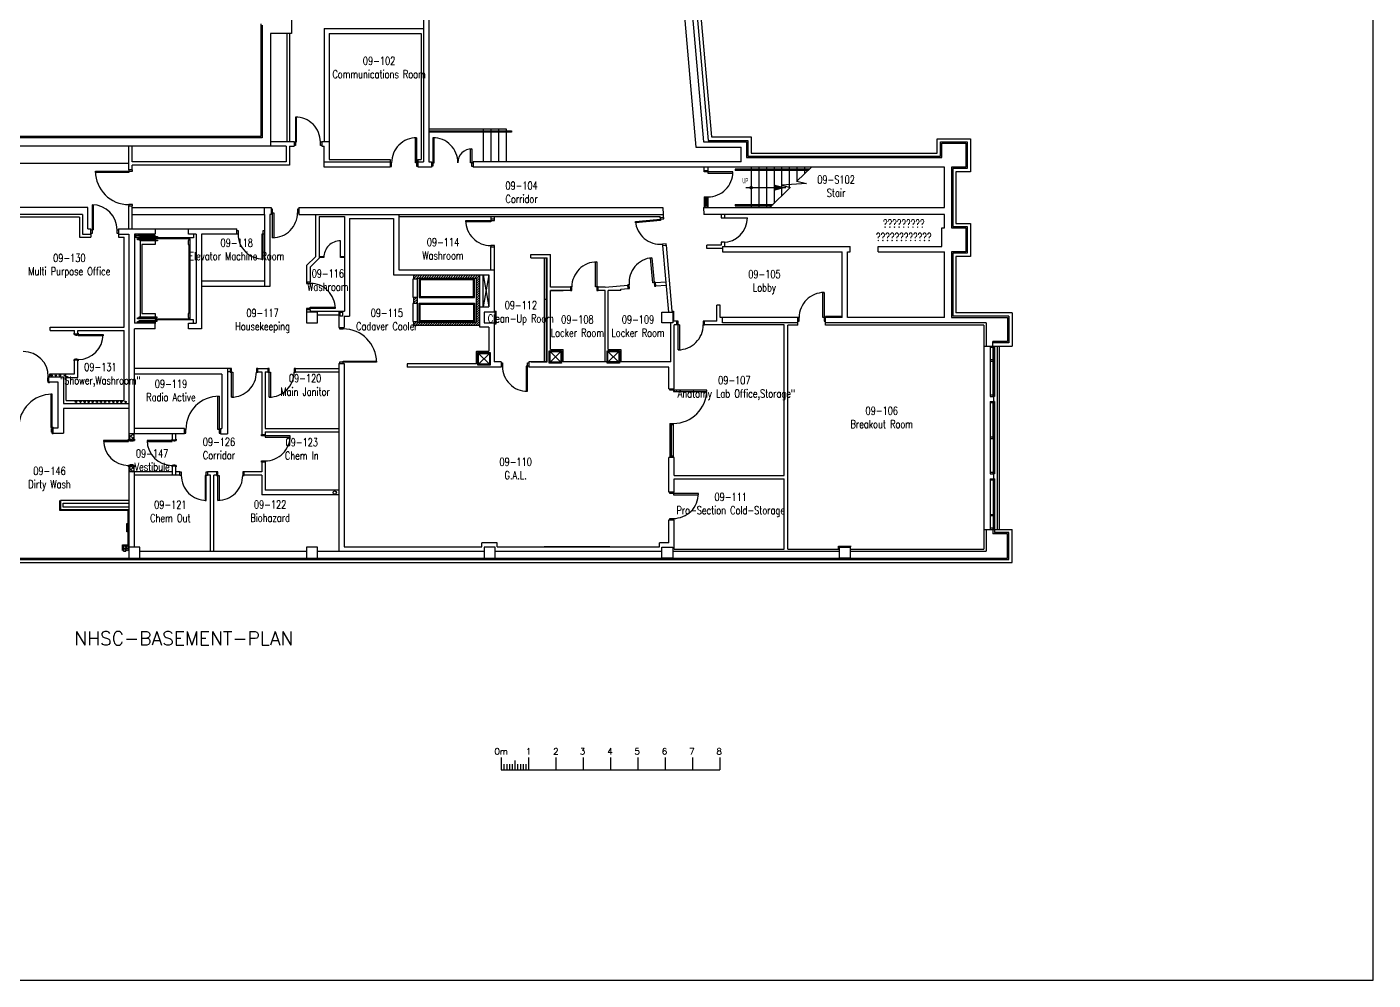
# Model space of a CAD drawing. Extents: x 11182 to 734459, y -1391328 to 152085.
# Drawn here: x 135115 to 184380, y -966030 to -931141 of the extents above; entities that cross this region are included whole.
import ezdxf
from ezdxf.enums import TextEntityAlignment as Align

# ---------------------------------------------------------------- set-up
doc = ezdxf.new("R2010")
doc.units = 0
doc.header["$LTSCALE"] = 500
doc.header["$MEASUREMENT"] = 0
doc.layers.get('0').update_dxf_attribs({"linetype": 'CONTINUOUS'})
doc.layers.add('0_Defpoints', color=106, linetype='CONTINUOUS', plot=False)
for name, color, linetype in [('0_room_data', 7, 'CONTINUOUS'), ('0_text', 7, 'CONTINUOUS'), ('1_Wall_Exist', 251, 'CONTINUOUS'), ('3_Text', 7, 'CONTINUOUS')]:
    doc.layers.add(name, color=color, linetype=linetype)
doc.styles.add('1_200', font='simplex.shx', dxfattribs={"width": 0.75, "height": 460})
doc.styles.add('m100-note-medium', font='archstyl.shx', dxfattribs={"width": 0.8, "height": 200})
doc.styles.get("Standard").update_dxf_attribs({"font": 'ROMANS', "height": 200})

# ---------------------------------------------------------------- blocks, each defined once
blk = doc.blocks.new('room_data')
at = {"layer": '3_Text', "style": '1_200', "width": 0.75}
for tag, p in [('ROOMNUM', (0, 0)), ('ROOMUSE', (0, -575))]:
    blk.add_attdef(tag, text='', height=345, dxfattribs=at).set_placement(p, align=Align.MIDDLE_CENTER)

msp = doc.modelspace()

# ---------------------------------------------------------------- linework, layer by layer
for p, q in [((152473, -957884), (152473, -958330)), ((152573, -958131), (152573, -958330)), ((152673, -958131), (152673, -958330)), ((152773, -958131), (152773, -958330)), ((152873, -958131), (152873, -958330)), ((152973, -957998), (152973, -958330)), ((153073, -958131), (153073, -958330)), ((153173, -958131), (153173, -958330)), ((153273, -958131), (153273, -958330)), ((153373, -958131), (153373, -958330)), ((153473, -957884), (153473, -958330)), ((154473, -957884), (154473, -958330)), ((155473, -957884), (155473, -958330)), ((156473, -957884), (156473, -958330)), ((157473, -957884), (157473, -958330)), ((158473, -957884), (158473, -958330)), ((159473, -957884), (159473, -958330)), ((160473, -957884), (160473, -958330)), ((152473, -958330), (160473, -958330))]:
    msp.add_line(p, q)
at = {"layer": '0_Defpoints'}
msp.add_lwpolyline([(99712, -911244), (99712, -966030), (184380, -966030), (184380, -911244)], close=True, dxfattribs=at)
at = {"layer": '1_Wall_Exist'}
for p, q in [((149823, -924677), (149823, -936078)), ((144798, -924877), (144798, -931377)), ((149623, -924877), (149623, -936078)), ((159068, -929531), (159594, -935547)), ((159393, -929804), (159878, -935347)), ((159565, -929839), (160042, -935297)), ((159710, -929961), (160165, -935163)), ((143676, -931027), (143676, -935155)), ((143726, -931077), (143726, -935205)), ((144026, -931377), (144026, -935505)), ((144798, -931377), (144026, -931377)), ((144626, -931377), (144626, -935333)), ((144726, -931377), (144726, -935333)), ((145998, -931205), (145998, -935333)), ((145998, -931205), (149623, -931205)), ((146170, -931377), (146170, -935998)), ((146170, -931377), (149543, -931377)), ((149543, -931377), (149543, -935998)), ((144986, -934439), (144941, -934439)), ((144941, -934439), (144941, -935486)), ((144986, -935353), (144986, -934439)), ((149823, -934877), (152653, -934877)), ((149823, -934943), (152855, -934943)), ((152855, -934994), (149823, -934994)), ((151815, -934877), (151815, -936077)), ((152094, -934877), (152094, -936077)), ((152373, -934877), (152373, -936077)), ((152653, -934877), (152653, -936077)), ((152855, -934943), (152855, -934994)), ((143676, -935155), (113479, -935155)), ((143726, -935205), (113529, -935205)), ((144604, -935505), (113784, -935505)), ((138848, -936377), (138848, -935505)), ((138970, -936083), (138970, -935505)), ((144026, -935333), (144891, -935333)), ((144604, -935505), (144604, -936083)), ((144726, -935505), (144726, -936205)), ((144726, -935505), (144891, -935505)), ((144891, -935333), (144891, -935505)), ((144891, -935353), (144986, -935353)), ((144941, -935486), (144891, -935486)), ((145855, -935353), (145905, -935353)), ((145855, -935486), (145855, -935353)), ((145905, -935486), (145855, -935486)), ((145905, -935333), (145905, -935505)), ((145905, -935333), (146170, -935333)), ((145905, -935505), (145998, -935505)), ((145998, -936278), (145998, -935505)), ((149331, -936111), (149331, -935197)), ((149331, -935197), (149376, -935197)), ((149376, -935197), (149376, -936244)), ((150018, -935197), (149973, -935197)), ((149973, -935197), (149973, -936244)), ((150018, -936111), (150018, -935197)), ((159594, -935547), (161253, -935547)), ((159878, -935347), (161453, -935347)), ((160042, -935297), (161503, -935297)), ((160165, -935163), (161618, -935163)), ((161253, -936077), (161253, -935547)), ((161453, -935347), (161453, -935927)), ((161503, -935297), (161503, -935877)), ((161618, -935163), (161618, -935762)), ((168432, -935762), (168432, -935232)), ((168432, -935232), (169642, -935232)), ((168547, -935877), (168547, -935347)), ((168547, -935347), (169527, -935347)), ((168597, -935927), (168597, -935397)), ((168597, -935397), (169477, -935397)), ((169477, -935397), (169477, -936277)), ((169527, -935347), (169527, -936327)), ((169642, -935232), (169642, -936442)), ((146170, -935998), (148412, -935998)), ((148412, -935998), (148412, -936278)), ((149426, -935998), (149426, -936278)), ((149426, -935998), (149543, -935998)), ((151352, -936111), (151352, -935601)), ((151352, -935601), (151397, -935601)), ((151397, -935601), (151397, -936111)), ((161453, -935927), (168597, -935927)), ((161503, -935877), (168547, -935877)), ((161618, -935762), (168432, -935762)), ((138848, -936144), (116428, -936144)), ((137624, -936472), (137624, -936427)), ((137624, -936427), (138976, -936427)), ((138843, -936472), (137624, -936472)), ((138843, -936377), (138843, -936472)), ((138976, -936377), (138843, -936377)), ((144604, -936083), (138970, -936083)), ((144726, -936205), (138970, -936205)), ((138970, -936377), (138970, -936205)), ((138976, -936427), (138976, -936377)), ((145998, -936078), (148412, -936078)), ((148412, -936278), (145998, -936278)), ((148462, -936112), (148412, -936112)), ((148412, -936245), (148462, -936245)), ((148462, -936245), (148462, -936112)), ((149426, -936111), (149331, -936111)), ((149376, -936244), (149426, -936244)), ((149426, -936078), (149623, -936078)), ((149923, -936278), (149430, -936278)), ((149823, -936078), (149923, -936078)), ((149923, -936078), (149923, -936278)), ((149923, -936111), (150018, -936111)), ((149973, -936244), (149923, -936244)), ((151397, -936111), (151352, -936111)), ((151397, -936112), (151447, -936112)), ((151397, -936245), (151397, -936112)), ((151447, -936245), (151397, -936245)), ((151447, -936077), (151447, -936277)), ((161253, -936077), (151447, -936077)), ((168697, -936277), (151447, -936277)), ((159904, -936449), (159904, -936277)), ((159904, -936399), (160037, -936399)), ((160951, -936449), (159904, -936449)), ((160037, -936277), (160037, -936494)), ((160037, -936494), (160951, -936494)), ((160951, -936494), (160951, -936449)), ((161038, -936342), (161038, -936392)), ((163742, -936342), (161038, -936342)), ((163694, -936392), (161038, -936392)), ((161618, -936273), (161618, -937752)), ((161898, -936273), (161898, -937752)), ((162177, -936273), (162177, -937752)), ((162456, -936273), (162456, -937602)), ((162736, -936273), (162736, -937308)), ((163015, -936273), (163015, -937009)), ((163295, -936273), (163295, -936814)), ((163295, -936790), (163824, -936277)), ((163574, -936273), (163574, -936519)), ((168697, -937752), (168697, -936277)), ((169477, -936277), (168947, -936277)), ((168947, -936277), (168947, -938497)), ((169527, -936327), (168997, -936327)), ((168997, -936327), (168997, -938447)), ((169642, -936442), (169112, -936442)), ((169112, -936442), (169112, -938332)), ((161424, -937025), (162887, -937025)), ((162301, -937752), (163052, -937025)), ((163649, -936875), (162725, -936928)), ((162725, -936928), (163052, -937025)), ((163295, -936790), (163649, -936875)), ((159904, -937363), (159904, -937752)), ((159904, -937363), (160037, -937363)), ((160037, -937413), (159904, -937413)), ((159921, -937413), (159921, -937702)), ((159971, -937413), (159971, -937702)), ((160021, -937413), (160021, -937702)), ((160037, -937363), (160037, -937752)), ((137148, -938002), (131268, -938002)), ((137348, -937752), (132200, -937752)), ((137148, -938002), (137148, -938732)), ((137348, -938531), (137348, -937752)), ((137498, -937651), (137498, -938698)), ((137498, -937651), (137542, -937651)), ((137542, -937651), (137542, -938565)), ((138843, -937646), (138843, -937696)), ((138976, -937646), (138843, -937646)), ((138843, -937696), (138976, -937696)), ((138848, -938532), (138848, -937696)), ((138970, -938532), (138970, -937696)), ((138970, -937752), (144055, -937752)), ((138970, -938002), (143805, -938002)), ((138976, -937696), (138976, -937646)), ((143805, -938002), (143805, -937752)), ((143805, -938002), (143805, -940648)), ((144055, -938002), (144005, -938002)), ((144005, -938002), (144005, -940648)), ((144055, -937752), (144055, -938002)), ((144105, -937811), (144055, -937811)), ((144055, -937944), (144150, -937944)), ((144105, -938858), (144105, -937811)), ((144150, -937944), (144150, -938858)), ((145069, -937811), (145019, -937811)), ((145019, -937811), (145019, -937944)), ((145019, -937944), (145069, -937944)), ((145069, -937944), (145069, -937811)), ((145070, -937752), (158384, -937752)), ((145070, -937752), (145070, -938002)), ((145070, -938002), (158402, -938002)), ((145670, -938003), (145670, -939556)), ((148722, -938002), (148722, -940030)), ((158384, -937752), (158402, -938002)), ((158416, -938121), (158406, -938002)), ((159871, -937752), (168697, -937752)), ((159871, -937752), (159893, -938002)), ((168697, -938002), (159893, -938002)), ((160021, -937702), (159921, -937702)), ((159921, -937702), (159921, -937752)), ((160021, -937752), (160021, -937702)), ((160522, -938002), (160522, -938124)), ((160644, -938002), (160644, -938124)), ((161038, -937637), (162423, -937637)), ((161038, -937637), (161038, -937687)), ((161038, -937687), (162376, -937687)), ((168697, -938497), (168697, -938002)), ((137040, -938110), (134866, -938110)), ((137040, -938110), (137040, -938840)), ((145804, -938082), (145804, -939611)), ((145804, -938082), (146734, -938082)), ((146734, -938082), (146734, -941542)), ((146925, -938158), (148531, -938158)), ((146925, -938158), (146925, -941733)), ((148531, -938158), (148531, -940221)), ((148722, -938082), (158288, -938082)), ((151174, -938277), (151174, -938232)), ((151174, -938232), (152221, -938232)), ((152088, -938277), (151174, -938277)), ((152088, -938182), (152088, -938277)), ((152221, -938182), (152088, -938182)), ((152094, -938082), (152094, -938182)), ((152216, -938082), (152216, -938182)), ((152221, -938232), (152221, -938182)), ((157383, -938262), (158426, -938171)), ((157387, -938307), (157383, -938262)), ((158298, -938227), (157387, -938307)), ((158422, -938121), (158289, -938132)), ((158289, -938132), (158298, -938227)), ((158295, -938132), (158291, -938082)), ((158293, -938132), (158414, -938122)), ((158426, -938171), (158422, -938121)), ((160522, -938124), (161483, -938124)), ((168597, -939177), (168597, -938497)), ((168597, -938497), (168697, -938497)), ((168947, -938497), (169477, -938497)), ((168997, -938447), (169527, -938447)), ((169112, -938332), (169642, -938332)), ((169477, -938497), (169477, -939377)), ((169527, -938447), (169527, -939427)), ((169642, -938332), (169642, -939542)), ((137040, -938840), (137448, -938840)), ((137148, -938732), (137448, -938732)), ((137348, -938532), (137448, -938532)), ((137448, -938732), (137448, -938532)), ((137448, -938565), (137542, -938565)), ((137448, -938698), (137448, -938565)), ((137498, -938698), (137448, -938698)), ((137448, -938732), (137448, -938840)), ((138412, -938565), (138462, -938565)), ((138412, -938698), (138412, -938565)), ((138462, -938698), (138412, -938698)), ((138462, -938532), (142791, -938532)), ((138462, -938532), (138462, -938840)), ((138462, -938732), (138848, -938732)), ((138462, -938840), (138678, -938840)), ((138678, -942130), (138678, -938840)), ((138848, -938732), (138848, -946253)), ((139810, -938732), (139048, -938732)), ((139048, -938732), (139048, -941990)), ((139108, -938864), (139108, -938734)), ((141207, -938864), (139108, -938864)), ((139159, -938769), (139797, -938769)), ((139159, -938801), (139159, -938769)), ((139797, -938801), (139159, -938801)), ((139159, -938903), (139797, -938903)), ((139159, -938934), (139159, -938903)), ((139797, -938934), (139159, -938934)), ((139258, -938807), (139896, -938807)), ((139258, -938839), (139258, -938807)), ((139896, -938839), (139258, -938839)), ((139258, -938941), (139896, -938941)), ((139258, -938973), (139258, -938941)), ((139896, -938973), (139258, -938973)), ((139267, -941754), (139267, -938973)), ((139797, -938769), (139797, -938801)), ((139797, -938903), (139797, -938934)), ((141090, -938896), (139807, -938896)), ((139807, -938896), (139807, -939100)), ((139810, -938532), (139810, -938732)), ((139896, -938807), (139896, -938839)), ((139896, -938941), (139896, -938973)), ((141020, -938954), (141020, -939100)), ((141045, -938954), (141020, -938954)), ((141029, -938732), (141029, -938532)), ((141309, -938732), (141029, -938732)), ((141045, -938896), (141045, -938954)), ((141090, -941830), (141090, -938896)), ((141207, -938734), (141207, -938864)), ((141309, -938732), (141309, -941990)), ((141509, -938732), (141509, -942190)), ((142791, -938732), (141509, -938732)), ((142791, -938732), (142791, -938532)), ((142791, -938591), (142841, -938591)), ((142841, -938724), (142791, -938724)), ((142841, -938591), (142841, -938724)), ((143805, -938724), (143710, -938724)), ((143710, -938724), (143710, -939638)), ((143755, -939638), (143755, -938591)), ((143755, -938591), (143805, -938591)), ((144150, -938858), (144105, -938858)), ((146588, -939582), (146588, -938972)), ((139807, -939100), (139315, -939100)), ((139315, -939100), (139315, -941627)), ((141020, -939100), (141042, -939100)), ((141042, -939100), (141042, -941627)), ((152088, -939146), (152088, -939196)), ((152221, -939146), (152088, -939146)), ((152088, -939196), (152221, -939196)), ((152094, -940030), (152094, -939196)), ((152216, -939196), (152216, -941542)), ((152221, -939196), (152221, -939146)), ((153554, -939467), (154276, -939467)), ((153554, -939589), (153554, -939467)), ((154276, -940663), (154276, -939467)), ((158506, -939081), (158374, -939093)), ((158374, -939093), (158378, -939143)), ((158378, -939143), (158510, -939131)), ((158381, -939142), (158594, -941577)), ((158505, -939131), (158716, -941542)), ((158510, -939131), (158506, -939081)), ((160522, -939126), (159994, -939126)), ((159994, -939254), (159994, -939126)), ((160568, -939254), (159994, -939254)), ((160643, -939024), (160522, -939024)), ((160522, -939024), (160522, -939126)), ((160568, -939177), (160568, -939377)), ((160568, -939177), (165249, -939177)), ((160568, -939377), (164949, -939377)), ((160643, -939024), (160643, -939177)), ((164948, -941777), (164949, -939377)), ((165148, -941777), (165148, -939377)), ((165148, -939377), (165249, -939377)), ((165249, -939377), (165249, -939177)), ((166263, -939377), (166263, -939177)), ((166263, -939177), (168597, -939177)), ((166263, -939377), (168698, -939377)), ((168698, -941777), (168698, -939377)), ((169477, -939377), (168948, -939377)), ((168948, -939377), (168948, -941777)), ((169527, -939427), (168998, -939427)), ((168998, -939427), (168998, -941727)), ((143710, -939638), (143755, -939638)), ((145670, -939556), (145348, -939878)), ((145348, -939878), (145348, -940478)), ((145804, -939611), (145482, -939933)), ((145482, -939933), (145482, -940478)), ((145978, -939557), (145802, -939557)), ((145978, -939582), (145802, -939582)), ((145978, -939582), (145978, -939557)), ((146734, -939557), (146588, -939557)), ((146588, -939557), (146588, -939582)), ((146734, -939582), (146588, -939582)), ((153554, -939589), (154154, -939589)), ((154052, -943399), (154052, -939589)), ((154129, -943402), (154129, -939589)), ((154154, -943402), (154154, -939589)), ((155926, -940657), (155926, -939743)), ((155926, -939743), (155971, -939743)), ((155971, -939743), (155971, -940790)), ((157941, -939594), (157986, -939590)), ((158021, -940504), (157941, -939594)), ((157986, -939590), (158077, -940633)), ((169642, -939542), (169113, -939542)), ((169113, -939542), (169113, -941612)), ((143805, -940448), (141509, -940448)), ((145348, -940478), (145482, -940478)), ((145349, -940478), (145349, -940528)), ((145482, -940528), (145482, -940478)), ((148531, -940221), (152025, -940221)), ((148722, -940030), (152216, -940030)), ((149391, -940371), (149241, -940371)), ((149241, -940371), (149241, -941034)), ((149266, -940273), (149318, -940221)), ((149266, -940362), (149406, -940221)), ((149266, -940221), (149266, -940371)), ((149345, -940371), (149495, -940221)), ((149391, -940346), (149391, -941950)), ((151567, -940346), (149391, -940346)), ((149458, -940346), (149583, -940221)), ((149465, -940363), (149465, -941043)), ((151497, -940363), (149465, -940363)), ((149503, -940401), (149503, -941005)), ((151459, -940401), (149503, -940401)), ((149547, -940346), (149672, -940221)), ((149635, -940346), (149760, -940221)), ((149723, -940346), (149848, -940221)), ((149812, -940346), (149937, -940221)), ((149900, -940346), (150025, -940221)), ((149989, -940346), (150114, -940221)), ((150077, -940346), (150202, -940221)), ((150165, -940346), (150290, -940221)), ((150254, -940346), (150379, -940221)), ((150342, -940346), (150467, -940221)), ((150430, -940346), (150555, -940221)), ((150519, -940346), (150644, -940221)), ((150607, -940346), (150732, -940221)), ((150696, -940346), (150821, -940221)), ((150784, -940346), (150909, -940221)), ((150872, -940346), (150997, -940221)), ((150961, -940346), (151086, -940221)), ((151049, -940346), (151174, -940221)), ((151138, -940346), (151263, -940221)), ((151226, -940346), (151351, -940221)), ((151314, -940346), (151439, -940221)), ((151403, -940346), (151528, -940221)), ((151459, -941005), (151459, -940401)), ((151491, -940346), (151616, -940221)), ((151497, -941043), (151497, -940363)), ((151567, -940359), (151692, -940234)), ((151567, -940447), (151692, -940322)), ((151567, -941950), (151567, -940346)), ((151567, -940536), (151692, -940411)), ((151692, -942133), (151692, -940221)), ((151817, -940221), (152025, -941381)), ((152025, -940221), (151817, -941381)), ((151817, -941381), (151817, -940221)), ((152025, -940221), (152025, -941381)), ((158116, -940501), (158497, -940468)), ((144005, -940648), (141509, -940648)), ((145349, -940528), (145482, -940528)), ((151567, -940624), (151692, -940499)), ((151567, -940712), (151692, -940587)), ((151567, -940801), (151692, -940676)), ((151567, -940889), (151692, -940764)), ((151567, -940977), (151692, -940852)), ((151567, -941066), (151692, -940941)), ((155007, -940663), (154276, -940663)), ((154276, -942945), (154276, -940785)), ((155007, -940785), (154276, -940785)), ((154276, -940785), (154734, -940785)), ((155057, -940657), (155007, -940657)), ((155007, -940657), (155007, -940790)), ((155007, -940790), (155057, -940790)), ((155057, -940790), (155057, -940657)), ((156021, -940657), (155926, -940657)), ((155971, -940790), (156021, -940790)), ((156021, -940790), (156021, -940657)), ((156271, -940663), (156021, -940663)), ((156271, -940785), (156021, -940785)), ((156271, -940663), (157106, -940590)), ((156271, -943402), (156271, -940785)), ((156850, -940785), (156392, -940785)), ((156392, -942945), (156392, -940785)), ((156850, -940735), (157116, -940711)), ((156850, -940785), (156850, -940735)), ((157155, -940580), (157105, -940584)), ((157117, -940719), (157105, -940584)), ((157117, -940717), (157167, -940713)), ((157167, -940713), (157155, -940580)), ((158066, -940500), (158021, -940504)), ((158115, -940496), (158066, -940500)), ((158077, -940633), (158127, -940628)), ((158127, -940628), (158115, -940496)), ((158127, -940623), (158508, -940590)), ((164245, -941777), (164245, -940863)), ((164245, -940863), (164290, -940863)), ((164290, -940863), (164290, -941910)), ((146396, -941442), (145349, -941442)), ((145349, -941442), (145349, -941492)), ((145482, -941397), (146396, -941397)), ((145482, -941492), (145482, -941397)), ((146396, -941397), (146396, -941442)), ((149241, -941034), (149391, -941034)), ((149391, -941262), (149241, -941262)), ((149241, -941262), (149241, -941925)), ((149266, -941157), (149389, -941034)), ((149266, -941034), (149266, -941262)), ((149266, -941069), (149292, -941043)), ((149266, -941246), (149391, -941121)), ((149338, -941262), (149391, -941209)), ((149465, -941043), (151497, -941043)), ((149465, -941934), (149465, -941254)), ((149465, -941254), (151497, -941254)), ((149503, -941005), (151459, -941005)), ((149503, -941896), (149503, -941292)), ((149503, -941292), (151459, -941292)), ((151459, -941292), (151459, -941896)), ((151497, -941254), (151497, -941934)), ((151567, -941154), (151692, -941029)), ((151567, -941243), (151692, -941118)), ((151567, -941331), (151692, -941206)), ((151567, -941419), (151692, -941294)), ((151567, -941508), (151692, -941383)), ((151692, -941381), (152025, -941381)), ((154154, -941113), (154052, -941113)), ((160360, -941913), (160360, -941320)), ((160482, -941320), (160360, -941320)), ((160482, -941777), (160482, -941320)), ((139159, -941792), (139807, -941792)), ((139159, -941823), (139159, -941792)), ((139807, -941823), (139159, -941823)), ((139159, -941925), (139807, -941925)), ((139159, -941957), (139159, -941925)), ((139807, -941957), (139159, -941957)), ((139221, -941754), (139869, -941754)), ((139221, -941785), (139221, -941754)), ((139869, -941785), (139221, -941785)), ((139221, -941887), (139869, -941887)), ((139221, -941919), (139221, -941887)), ((139869, -941919), (139221, -941919)), ((139315, -941627), (139807, -941627)), ((141207, -941862), (139805, -941862)), ((139805, -941862), (139805, -941992)), ((139807, -941627), (139807, -941830)), ((139807, -941830), (141090, -941830)), ((139807, -941925), (139807, -941957)), ((139869, -941754), (139869, -941785)), ((139869, -941887), (139869, -941919)), ((141020, -941627), (141020, -941773)), ((141042, -941627), (141020, -941627)), ((141020, -941773), (141045, -941773)), ((141045, -941773), (141045, -941830)), ((141207, -941992), (141207, -941862)), ((145482, -941492), (145348, -941492)), ((145348, -941492), (145348, -941977)), ((145748, -941577), (145348, -941577)), ((145482, -941493), (145482, -941542)), ((145482, -941542), (146734, -941542)), ((145748, -941977), (145748, -941577)), ((145748, -941676), (146529, -941676)), ((146529, -941542), (146529, -942147)), ((146573, -941724), (146573, -941577)), ((146573, -941577), (146669, -941577)), ((146669, -941724), (146573, -941724)), ((146669, -941577), (146669, -941724)), ((146720, -941733), (146720, -942147)), ((146720, -941733), (146925, -941733)), ((149241, -941925), (149391, -941925)), ((149266, -941953), (149293, -941925)), ((149266, -942041), (149382, -941925)), ((149266, -941925), (149266, -942075)), ((149320, -942075), (149445, -941950)), ((149391, -941950), (151567, -941950)), ((149409, -942075), (149534, -941950)), ((151497, -941934), (149465, -941934)), ((149497, -942075), (149622, -941950)), ((151459, -941896), (149503, -941896)), ((149585, -942075), (149710, -941950)), ((149674, -942075), (149799, -941950)), ((149762, -942075), (149887, -941950)), ((149851, -942075), (149976, -941950)), ((149939, -942075), (150064, -941950)), ((150027, -942075), (150152, -941950)), ((150116, -942075), (150241, -941950)), ((150204, -942075), (150329, -941950)), ((150292, -942075), (150417, -941950)), ((150381, -942075), (150506, -941950)), ((150469, -942075), (150594, -941950)), ((150558, -942075), (150683, -941950)), ((150646, -942075), (150771, -941950)), ((150734, -942075), (150859, -941950)), ((150823, -942075), (150948, -941950)), ((150911, -942075), (151036, -941950)), ((151000, -942075), (151125, -941950)), ((151088, -942075), (151213, -941950)), ((151176, -942075), (151301, -941950)), ((151265, -942075), (151390, -941950)), ((151353, -942075), (151478, -941950)), ((151441, -942075), (151566, -941950)), ((151530, -942075), (151692, -941913)), ((151567, -941596), (151692, -941471)), ((151567, -941685), (151692, -941560)), ((151567, -941773), (151692, -941648)), ((151567, -941861), (151692, -941736)), ((151567, -941950), (151692, -941825)), ((152248, -941577), (151848, -941577)), ((151848, -941577), (151848, -941977)), ((152216, -941542), (152283, -941542)), ((152248, -941977), (152248, -941577)), ((152283, -942012), (152283, -941542)), ((154271, -942005), (154271, -941700)), ((158348, -941577), (158748, -941577)), ((158348, -941977), (158348, -941577)), ((158716, -941542), (158783, -941542)), ((158748, -941577), (158748, -941977)), ((158783, -941542), (158783, -941913)), ((158952, -941913), (158783, -941913)), ((158902, -942046), (158902, -941913)), ((158952, -942960), (158952, -941913)), ((159916, -941913), (159866, -941913)), ((159866, -941913), (159866, -942046)), ((160360, -941913), (159916, -941913)), ((159916, -942046), (159916, -941913)), ((163310, -941777), (160482, -941777)), ((160568, -941977), (160568, -941778)), ((163326, -942057), (163326, -941777)), ((163376, -941777), (163326, -941777)), ((163326, -941910), (163376, -941910)), ((163376, -941910), (163376, -941777)), ((164340, -941777), (164245, -941777)), ((164290, -941910), (164340, -941910)), ((164340, -942057), (164340, -941742)), ((164948, -941742), (164340, -941742)), ((164948, -941777), (164356, -941777)), ((168698, -941777), (165148, -941777)), ((168948, -941777), (171003, -941777)), ((171053, -941727), (168998, -941727)), ((171168, -941612), (169113, -941612)), ((171003, -941777), (171003, -942657)), ((171053, -941727), (171053, -942707)), ((171168, -941612), (171168, -942822)), ((135966, -942130), (138678, -942130)), ((135966, -942254), (135966, -942130)), ((135966, -942254), (136854, -942254)), ((136854, -942354), (136841, -942354)), ((136841, -942354), (136841, -942404)), ((136841, -942404), (136891, -942404)), ((136843, -942402), (136843, -942356)), ((136843, -942356), (136854, -942356)), ((136893, -942402), (136843, -942402)), ((136854, -942379), (136854, -942254)), ((136854, -942379), (136978, -942379)), ((136891, -942404), (136891, -942420)), ((136891, -942420), (136941, -942420)), ((136893, -942418), (136893, -942402)), ((136939, -942418), (136893, -942418)), ((136989, -942402), (136939, -942402)), ((136939, -942402), (136939, -942418)), ((136941, -942420), (136941, -942404)), ((136941, -942404), (137905, -942404)), ((136978, -942254), (138678, -942254)), ((136978, -942379), (136978, -942254)), ((136991, -942354), (136978, -942354)), ((136978, -942356), (136989, -942356)), ((136989, -942356), (136989, -942402)), ((136991, -942448), (136991, -942354)), ((137905, -942448), (136991, -942448)), ((137905, -942404), (137905, -942448)), ((138678, -944814), (138678, -942254)), ((139810, -941990), (139048, -941990)), ((139810, -942190), (139048, -942190)), ((139048, -946040), (139048, -942190)), ((139810, -942190), (139810, -941990)), ((141029, -941990), (141309, -941990)), ((141029, -942190), (141029, -941990)), ((141509, -942190), (141029, -942190)), ((145348, -941977), (145748, -941977)), ((146529, -942147), (146720, -942147)), ((146558, -942147), (146558, -942197)), ((146558, -942197), (146691, -942197)), ((146691, -942197), (146691, -942147)), ((151692, -942075), (149266, -942075)), ((151618, -942075), (151692, -942002)), ((152025, -942133), (151692, -942133)), ((151848, -941977), (152248, -941977)), ((152025, -942133), (152025, -943014)), ((152216, -942012), (152283, -942012)), ((152216, -942012), (152216, -943402)), ((158748, -941977), (158348, -941977)), ((158681, -943402), (158681, -941977)), ((158997, -942046), (158802, -942046)), ((158802, -944386), (158802, -942046)), ((158997, -942046), (158997, -942960)), ((159866, -942046), (159916, -942046)), ((162832, -942046), (159916, -942046)), ((163310, -941977), (160568, -941977)), ((162832, -947555), (162832, -942046)), ((163326, -942057), (162965, -942057)), ((162965, -950252), (162965, -942057)), ((170140, -942057), (164340, -942057)), ((164948, -941977), (164356, -941977)), ((170220, -941977), (164948, -941977)), ((170140, -942057), (170140, -950252)), ((170220, -941977), (170220, -942822)), ((154276, -942945), (154734, -942945)), ((154734, -943402), (154734, -942945)), ((156392, -942945), (156854, -942945)), ((156854, -942945), (156854, -943402)), ((170140, -942822), (171168, -942822)), ((170369, -942822), (170369, -944675)), ((170471, -942872), (170369, -942872)), ((171003, -942657), (170470, -942657)), ((170470, -942822), (170470, -942657)), ((171053, -942707), (170470, -942707)), ((170471, -942822), (170471, -942872)), ((170471, -942841), (170504, -942841)), ((170504, -942854), (170471, -942854)), ((170474, -943337), (170474, -942860)), ((170480, -942860), (170474, -942860)), ((170480, -943336), (170480, -942860)), ((170493, -942861), (170480, -942861)), ((170493, -943336), (170493, -942860)), ((170499, -942860), (170493, -942860)), ((170499, -943337), (170499, -942860)), ((170504, -942822), (170504, -942872)), ((170504, -942872), (170523, -942872)), ((170523, -942822), (170523, -944675)), ((170636, -949537), (170636, -942822)), ((170709, -949537), (170709, -942822)), ((136841, -943368), (136841, -943318)), ((136841, -943318), (136891, -943318)), ((136854, -943368), (136841, -943368)), ((136893, -943320), (136843, -943320)), ((136843, -943320), (136843, -943366)), ((136843, -943366), (136854, -943366)), ((136854, -943844), (136854, -943343)), ((136978, -943343), (136854, -943343)), ((136891, -943318), (136891, -943302)), ((136891, -943302), (136941, -943302)), ((136939, -943304), (136893, -943304)), ((136893, -943304), (136893, -943320)), ((136939, -943320), (136939, -943304)), ((136989, -943320), (136939, -943320)), ((136941, -943302), (136941, -943318)), ((136941, -943318), (136991, -943318)), ((136978, -943968), (136978, -943343)), ((136978, -943366), (136989, -943366)), ((136991, -943368), (136978, -943368)), ((136989, -943366), (136989, -943320)), ((136991, -943318), (136991, -943368)), ((147910, -943416), (146558, -943416)), ((146558, -943416), (146558, -943466)), ((146691, -943371), (147910, -943371)), ((146691, -943466), (146691, -943371)), ((147910, -943371), (147910, -943416)), ((151560, -943021), (151560, -943471)), ((151567, -943014), (152025, -943014)), ((151567, -943014), (151567, -943471)), ((151617, -943064), (152071, -943064)), ((151617, -943517), (151617, -943064)), ((151647, -943094), (152041, -943487)), ((152041, -943094), (151647, -943487)), ((151647, -943094), (152041, -943094)), ((151647, -943487), (151647, -943094)), ((152041, -943094), (152041, -943487)), ((152071, -943064), (152071, -943517)), ((152466, -943402), (152216, -943402)), ((152466, -943402), (152466, -943593)), ((152466, -943431), (152516, -943431)), ((152516, -943431), (152516, -943564)), ((153430, -944478), (153430, -943431)), ((153430, -943431), (153480, -943431)), ((153480, -943402), (153480, -943593)), ((154154, -943402), (153480, -943402)), ((153570, -943399), (154154, -943399)), ((154230, -942995), (154684, -942995)), ((154230, -943448), (154230, -942995)), ((154260, -943025), (154654, -943418)), ((154654, -943025), (154260, -943418)), ((154260, -943025), (154654, -943025)), ((154260, -943418), (154260, -943025)), ((154654, -943418), (154260, -943418)), ((154654, -943025), (154654, -943418)), ((154684, -942995), (154684, -943448)), ((158681, -943402), (154734, -943402)), ((156348, -942995), (156802, -942995)), ((156348, -943448), (156348, -942995)), ((156774, -943025), (156376, -943418)), ((156376, -943025), (156774, -943418)), ((156376, -943025), (156774, -943025)), ((156376, -943418), (156376, -943025)), ((156774, -943418), (156376, -943418)), ((156774, -943025), (156774, -943418)), ((156802, -942995), (156802, -943448)), ((158997, -942960), (158952, -942960)), ((170471, -943325), (170369, -943325)), ((170369, -943375), (170471, -943375)), ((170471, -943375), (170471, -943325)), ((170504, -943344), (170471, -943344)), ((170471, -943356), (170504, -943356)), ((170480, -943337), (170474, -943337)), ((170474, -944637), (170474, -943363)), ((170480, -943363), (170474, -943363)), ((170493, -943336), (170480, -943336)), ((170480, -944637), (170480, -943363)), ((170493, -943364), (170480, -943364)), ((170499, -943337), (170493, -943337)), ((170493, -944637), (170493, -943363)), ((170499, -943363), (170493, -943363)), ((170499, -944637), (170499, -943363)), ((170504, -943375), (170504, -943325)), ((170504, -943325), (170523, -943325)), ((170523, -943375), (170504, -943375)), ((135953, -943844), (136854, -943844)), ((135953, -943952), (135953, -943844)), ((142550, -943650), (139048, -943650)), ((142250, -943850), (139048, -943850)), ((142250, -943850), (142250, -945840)), ((142450, -943650), (142450, -946040)), ((142550, -943772), (142450, -943772)), ((142600, -943645), (142550, -943645)), ((142550, -943645), (142550, -943778)), ((142550, -943778), (142645, -943778)), ((142600, -944692), (142600, -943645)), ((142645, -943778), (142645, -944692)), ((143564, -943645), (143514, -943645)), ((143514, -943645), (143514, -943778)), ((143514, -943778), (143564, -943778)), ((143564, -943778), (143564, -943645)), ((143564, -943650), (143929, -943650)), ((143564, -943772), (143707, -943772)), ((143707, -943772), (143707, -946060)), ((143829, -943772), (143829, -945838)), ((143829, -943772), (143929, -943772)), ((143929, -943650), (143929, -943772)), ((143980, -943645), (143930, -943645)), ((143930, -943645), (143930, -943778)), ((143930, -943778), (144025, -943778)), ((143980, -944692), (143980, -943645)), ((144025, -943778), (144025, -944692)), ((144944, -943645), (144894, -943645)), ((144894, -943645), (144894, -943778)), ((144894, -943778), (144944, -943778)), ((144944, -943778), (144944, -943645)), ((144944, -943650), (146529, -943650)), ((144944, -943772), (146529, -943772)), ((146529, -943466), (146529, -950332)), ((146529, -943466), (146720, -943466)), ((146720, -943466), (146720, -950176)), ((151567, -943471), (149025, -943471)), ((149025, -943471), (149025, -943593)), ((152466, -943593), (149025, -943593)), ((152071, -943517), (151617, -943517)), ((152041, -943487), (151647, -943487)), ((152516, -943564), (152466, -943564)), ((153480, -943564), (153385, -943564)), ((153385, -943564), (153385, -944478)), ((158611, -943593), (153480, -943593)), ((154684, -943448), (154230, -943448)), ((156802, -943448), (156348, -943448)), ((158611, -944386), (158611, -943593)), ((135881, -944107), (135881, -943987)), ((135881, -943987), (135897, -943987)), ((135897, -944107), (135881, -944107)), ((135899, -943989), (135883, -943989)), ((135883, -943989), (135883, -944105)), ((135883, -944105), (135899, -944105)), ((135897, -943987), (135897, -943937)), ((135897, -943937), (135947, -943937)), ((135897, -944157), (135897, -944107)), ((135947, -944157), (135897, -944157)), ((135945, -943939), (135899, -943939)), ((135899, -943939), (135899, -943989)), ((135899, -944105), (135899, -944155)), ((135899, -944155), (135945, -944155)), ((135922, -944142), (135922, -943952)), ((135922, -943952), (136448, -943952)), ((136258, -944142), (135922, -944142)), ((135945, -943950), (135945, -943939)), ((135947, -943950), (135945, -943950)), ((135945, -944155), (135945, -944144)), ((135945, -944144), (135947, -944144)), ((135947, -943937), (135947, -943950)), ((135947, -944144), (135947, -944157)), ((136258, -945822), (136258, -944142)), ((136448, -943952), (136448, -944922)), ((136556, -943968), (136978, -943968)), ((136556, -944814), (136556, -943968)), ((158611, -944386), (158802, -944386)), ((158640, -944436), (158640, -944386)), ((158773, -944386), (158773, -944481)), ((136033, -944587), (135989, -944587)), ((135989, -944587), (135989, -945807)), ((136033, -945857), (136033, -944587)), ((136556, -944814), (138678, -944814)), ((142105, -945877), (142105, -944658)), ((142105, -944658), (142150, -944658)), ((142150, -944658), (142150, -946010)), ((142645, -944692), (142600, -944692)), ((144025, -944692), (143980, -944692)), ((153385, -944478), (153430, -944478)), ((159992, -944436), (158640, -944436)), ((158773, -944481), (159992, -944481)), ((159992, -944481), (159992, -944436)), ((170471, -944625), (170369, -944625)), ((170369, -944675), (170471, -944675)), ((170369, -944855), (170471, -944855)), ((170369, -944855), (170369, -947505)), ((170471, -944905), (170369, -944905)), ((170471, -944675), (170471, -944625)), ((170504, -944644), (170471, -944644)), ((170471, -944656), (170504, -944656)), ((170471, -944855), (170471, -944905)), ((170471, -944874), (170504, -944874)), ((170504, -944886), (170471, -944886)), ((170480, -944637), (170474, -944637)), ((170474, -946167), (170474, -944893)), ((170480, -944893), (170474, -944893)), ((170493, -944636), (170480, -944636)), ((170480, -946167), (170480, -944893)), ((170493, -944894), (170480, -944894)), ((170497, -944658), (170491, -944658)), ((170491, -944658), (170491, -944869)), ((170491, -944869), (170497, -944869)), ((170499, -944637), (170493, -944637)), ((170493, -946167), (170493, -944893)), ((170499, -944893), (170493, -944893)), ((170497, -944869), (170497, -944658)), ((170499, -946167), (170499, -944893)), ((170504, -944675), (170504, -944625)), ((170504, -944625), (170523, -944625)), ((170523, -944675), (170504, -944675)), ((170523, -944855), (170504, -944855)), ((170504, -944855), (170504, -944905)), ((170504, -944905), (170523, -944905)), ((170523, -944855), (170523, -947505)), ((136448, -944922), (138848, -944922)), ((138848, -945112), (136448, -945112)), ((136448, -945112), (136448, -946012)), ((135989, -945807), (136083, -945807)), ((136017, -945977), (136017, -945857)), ((136017, -945857), (136033, -945857)), ((136035, -945859), (136019, -945859)), ((136019, -945859), (136019, -945975)), ((136081, -945809), (136035, -945809)), ((136035, -945809), (136035, -945859)), ((136058, -945822), (136058, -946012)), ((136058, -945822), (136258, -945822)), ((136081, -945820), (136081, -945809)), ((136083, -945820), (136081, -945820)), ((136083, -945807), (136083, -945820)), ((140881, -945840), (139048, -945840)), ((140881, -946040), (140881, -945840)), ((140931, -945877), (140881, -945877)), ((140931, -946010), (140931, -945877)), ((142200, -945877), (142105, -945877)), ((142200, -945840), (142250, -945840)), ((142200, -945840), (142200, -946040)), ((143829, -945838), (146529, -945838)), ((158640, -945655), (158640, -946905)), ((158640, -945655), (158773, -945655)), ((158773, -945705), (158640, -945705)), ((158707, -946855), (158707, -945705)), ((158773, -946905), (158773, -945655)), ((136033, -945977), (136017, -945977)), ((136019, -945975), (136035, -945975)), ((136033, -946027), (136033, -945977)), ((136083, -946027), (136033, -946027)), ((136035, -945975), (136035, -946025)), ((136035, -946025), (136081, -946025)), ((136058, -946012), (136448, -946012)), ((136081, -946025), (136081, -946014)), ((136081, -946014), (136083, -946014)), ((136083, -946014), (136083, -946027)), ((138883, -946278), (137919, -946278)), ((137919, -946278), (137919, -946322)), ((137919, -946322), (138833, -946322)), ((138833, -946228), (138846, -946228)), ((138833, -946322), (138833, -946228)), ((138846, -946230), (138835, -946230)), ((138835, -946230), (138835, -946276)), ((138835, -946276), (138885, -946276)), ((138846, -946228), (138846, -946230)), ((140881, -946040), (138848, -946040)), ((138848, -946063), (138871, -946040)), ((138848, -946198), (139005, -946040)), ((139038, -946244), (138848, -946054)), ((138913, -946253), (138848, -946189)), ((138848, -946253), (139038, -946253)), ((138883, -946294), (138883, -946278)), ((139003, -946294), (138883, -946294)), ((138885, -946276), (138885, -946292)), ((138885, -946292), (139001, -946292)), ((138927, -946253), (139038, -946142)), ((139038, -946109), (138969, -946040)), ((139001, -946292), (139001, -946276)), ((139001, -946276), (139051, -946276)), ((139053, -946278), (139003, -946278)), ((139003, -946278), (139003, -946294)), ((139038, -946253), (139038, -946040)), ((139040, -946228), (139053, -946228)), ((139040, -946230), (139040, -946228)), ((139051, -946230), (139040, -946230)), ((139051, -946276), (139051, -946230)), ((139053, -946228), (139053, -946278)), ((140477, -946278), (139513, -946278)), ((139513, -946278), (139513, -946322)), ((139513, -946322), (140427, -946322)), ((140440, -946228), (140427, -946228)), ((140427, -946322), (140427, -946228)), ((140429, -946276), (140429, -946230)), ((140429, -946230), (140440, -946230)), ((140479, -946276), (140429, -946276)), ((140440, -946253), (140440, -946040)), ((140440, -946253), (140564, -946253)), ((140477, -946278), (140477, -946294)), ((140477, -946294), (140527, -946294)), ((140479, -946292), (140479, -946276)), ((140525, -946292), (140479, -946292)), ((140575, -946276), (140525, -946276)), ((140525, -946276), (140525, -946292)), ((140527, -946294), (140527, -946278)), ((140527, -946278), (140577, -946278)), ((140564, -946253), (140564, -946040)), ((140577, -946228), (140564, -946228)), ((140564, -946230), (140575, -946230)), ((140575, -946230), (140575, -946276)), ((140577, -946278), (140577, -946228)), ((140881, -946010), (140931, -946010)), ((142150, -946010), (142200, -946010)), ((142200, -946040), (142450, -946040)), ((143702, -946110), (143702, -946060)), ((143702, -946060), (143835, -946060)), ((144749, -946110), (143702, -946110)), ((143829, -945960), (143829, -946060)), ((143829, -945960), (146529, -945960)), ((143835, -946060), (143835, -946155)), ((143835, -946155), (144749, -946155)), ((144749, -946155), (144749, -946110)), ((170471, -946155), (170369, -946155)), ((170369, -946205), (170471, -946205)), ((170471, -946205), (170471, -946155)), ((170504, -946174), (170471, -946174)), ((170471, -946186), (170504, -946186)), ((170480, -946167), (170474, -946167)), ((170474, -946193), (170474, -947467)), ((170480, -946193), (170474, -946193)), ((170493, -946166), (170480, -946166)), ((170480, -946193), (170480, -947467)), ((170493, -946194), (170480, -946194)), ((170499, -946167), (170493, -946167)), ((170493, -946193), (170493, -947467)), ((170499, -946193), (170493, -946193)), ((170499, -946193), (170499, -947467)), ((170504, -946205), (170504, -946155)), ((170504, -946155), (170523, -946155)), ((170523, -946205), (170504, -946205)), ((158773, -946855), (158640, -946855)), ((138883, -947192), (138833, -947192)), ((138833, -947192), (138833, -947242)), ((138833, -947242), (138846, -947242)), ((138835, -947240), (138835, -947194)), ((138835, -947194), (138885, -947194)), ((138846, -947240), (138835, -947240)), ((138846, -947242), (138846, -947240)), ((139038, -947217), (138848, -947217)), ((138848, -947283), (138914, -947217)), ((138848, -947217), (138848, -950582)), ((138848, -947418), (139038, -947228)), ((139004, -947430), (138848, -947274)), ((139003, -947176), (138883, -947176)), ((138883, -947176), (138883, -947192)), ((138885, -947194), (138885, -947178)), ((138885, -947178), (139001, -947178)), ((139038, -947330), (138926, -947217)), ((138970, -947430), (139038, -947363)), ((139001, -947178), (139001, -947194)), ((139001, -947194), (139051, -947194)), ((139003, -947192), (139003, -947176)), ((139053, -947192), (139003, -947192)), ((139038, -947430), (139038, -947217)), ((139051, -947240), (139040, -947240)), ((139040, -947240), (139040, -947242)), ((139040, -947242), (139053, -947242)), ((139051, -947194), (139051, -947240)), ((139053, -947242), (139053, -947192)), ((140427, -947242), (140427, -947192)), ((140427, -947192), (140477, -947192)), ((140440, -947242), (140427, -947242)), ((140479, -947194), (140429, -947194)), ((140429, -947194), (140429, -947240)), ((140429, -947240), (140440, -947240)), ((140440, -947552), (140440, -947217)), ((140564, -947217), (140440, -947217)), ((140477, -947192), (140477, -947176)), ((140477, -947176), (140527, -947176)), ((140525, -947178), (140479, -947178)), ((140479, -947178), (140479, -947194)), ((140525, -947194), (140525, -947178)), ((140575, -947194), (140525, -947194)), ((140527, -947176), (140527, -947192)), ((140527, -947192), (140577, -947192)), ((140564, -947552), (140564, -947217)), ((140564, -947240), (140575, -947240)), ((140577, -947242), (140564, -947242)), ((140575, -947240), (140575, -947194)), ((140577, -947192), (140577, -947242)), ((143701, -947074), (143701, -947024)), ((143701, -947024), (143834, -947024)), ((143834, -947074), (143701, -947074)), ((143707, -947074), (143707, -947430)), ((143829, -947074), (143829, -948100)), ((143834, -947024), (143834, -947074)), ((158802, -946905), (158611, -946905)), ((158611, -948170), (158611, -946905)), ((158802, -947555), (158802, -946905)), ((138869, -947430), (138848, -947409)), ((140440, -947430), (138848, -947430)), ((139048, -950182), (139048, -947430)), ((140714, -947552), (139048, -947552)), ((140714, -947430), (140564, -947430)), ((140714, -947558), (140714, -947425)), ((140714, -947425), (140764, -947425)), ((140764, -947558), (140714, -947558)), ((140764, -947425), (140764, -947558)), ((141728, -947558), (141633, -947558)), ((141633, -947558), (141633, -948472)), ((141678, -948472), (141678, -947425)), ((141678, -947425), (141728, -947425)), ((141728, -947425), (141728, -947558)), ((142050, -947430), (141728, -947430)), ((141828, -947552), (141728, -947552)), ((141828, -950332), (141828, -947552)), ((141950, -950332), (141950, -947552)), ((142050, -947552), (141950, -947552)), ((142100, -947425), (142050, -947425)), ((142050, -947425), (142050, -947558)), ((142050, -947558), (142145, -947558)), ((142100, -948472), (142100, -947425)), ((142145, -947558), (142145, -948472)), ((143064, -947425), (143014, -947425)), ((143014, -947425), (143014, -947558)), ((143014, -947558), (143064, -947558)), ((143064, -947558), (143064, -947425)), ((143707, -947430), (143064, -947430)), ((143707, -947552), (143064, -947552)), ((143707, -947552), (143707, -948272)), ((158802, -947555), (162832, -947555)), ((158802, -947677), (162832, -947677)), ((158802, -948170), (158802, -947677)), ((162832, -950252), (162832, -947677)), ((170471, -947455), (170369, -947455)), ((170369, -947505), (170471, -947505)), ((170369, -947685), (170369, -949537)), ((170369, -947685), (170471, -947685)), ((170471, -947735), (170369, -947735)), ((170471, -947505), (170471, -947455)), ((170504, -947474), (170471, -947474)), ((170471, -947486), (170504, -947486)), ((170471, -947685), (170471, -947735)), ((170471, -947704), (170504, -947704)), ((170504, -947716), (170471, -947716)), ((170480, -947467), (170474, -947467)), ((170474, -947723), (170474, -948997)), ((170480, -947723), (170474, -947723)), ((170493, -947466), (170480, -947466)), ((170480, -947723), (170480, -948997)), ((170493, -947724), (170480, -947724)), ((170497, -947488), (170491, -947488)), ((170491, -947488), (170491, -947699)), ((170491, -947699), (170497, -947699)), ((170499, -947467), (170493, -947467)), ((170493, -947723), (170493, -948997)), ((170499, -947723), (170493, -947723)), ((170497, -947699), (170497, -947488)), ((170499, -947723), (170499, -948997)), ((170504, -947505), (170504, -947455)), ((170504, -947455), (170523, -947455)), ((170523, -947505), (170504, -947505)), ((170523, -947685), (170504, -947685)), ((170504, -947685), (170504, -947735)), ((170504, -947735), (170523, -947735)), ((170523, -947685), (170523, -949537)), ((146529, -948272), (143707, -948272)), ((146529, -948100), (143829, -948100)), ((158802, -948170), (158611, -948170)), ((158640, -948220), (158640, -948170)), ((159687, -948220), (158640, -948220)), ((158773, -948170), (158773, -948265)), ((158773, -948265), (159687, -948265)), ((159687, -948265), (159687, -948220)), ((136318, -948838), (136318, -948478)), ((138818, -948838), (136318, -948838)), ((138848, -948478), (136348, -948478)), ((136348, -948478), (136348, -948808)), ((136348, -948488), (136358, -948478)), ((136348, -948808), (138848, -948808)), ((136438, -948718), (136438, -948568)), ((136438, -948568), (138848, -948568)), ((138848, -948718), (136438, -948718)), ((138818, -950102), (138818, -948838)), ((138848, -948481), (138845, -948478)), ((141633, -948472), (141678, -948472)), ((142145, -948472), (142100, -948472)), ((138768, -949320), (138818, -949320)), ((138768, -949620), (138768, -949320)), ((138818, -949320), (138818, -949620)), ((158611, -949184), (158802, -949184)), ((158611, -950026), (158611, -949184)), ((158640, -949184), (158640, -949134)), ((158640, -949134), (158773, -949134)), ((158773, -949134), (158773, -949184)), ((158802, -950252), (158802, -949184)), ((170369, -948985), (170471, -948985)), ((170471, -949035), (170369, -949035)), ((170471, -948985), (170471, -949035)), ((170471, -949004), (170504, -949004)), ((170504, -949016), (170471, -949016)), ((170480, -948997), (170474, -948997)), ((170474, -949023), (170474, -949500)), ((170480, -949023), (170474, -949023)), ((170493, -948996), (170480, -948996)), ((170480, -949023), (170480, -949500)), ((170493, -949024), (170480, -949024)), ((170499, -948997), (170493, -948997)), ((170493, -949023), (170493, -949500)), ((170499, -949023), (170493, -949023)), ((170499, -949023), (170499, -949500)), ((170523, -948985), (170504, -948985)), ((170504, -948985), (170504, -949035)), ((170504, -949035), (170523, -949035)), ((138818, -949620), (138768, -949620)), ((170140, -949537), (171168, -949537)), ((170220, -949537), (170220, -950332)), ((170471, -949487), (170369, -949487)), ((170470, -949537), (170470, -949702)), ((171003, -949702), (170470, -949702)), ((170471, -949537), (170471, -949487)), ((170504, -949506), (170471, -949506)), ((170471, -949519), (170504, -949519)), ((170480, -949500), (170474, -949500)), ((170493, -949499), (170480, -949499)), ((170499, -949500), (170493, -949500)), ((170504, -949537), (170504, -949487)), ((170504, -949487), (170523, -949487)), ((170520, -949537), (170520, -949652)), ((171053, -949652), (170520, -949652)), ((171003, -950582), (171003, -949702)), ((171053, -950632), (171053, -949652)), ((171168, -950747), (171168, -949537)), ((138618, -950302), (138618, -950102)), ((138618, -950102), (138818, -950102)), ((138648, -950332), (138648, -950132)), ((138848, -950132), (138648, -950132)), ((138648, -950174), (138689, -950132)), ((138648, -950281), (138797, -950132)), ((138738, -950285), (138648, -950195)), ((138678, -950332), (138648, -950303)), ((138648, -950332), (138738, -950332)), ((138783, -950222), (138693, -950132)), ((138705, -950332), (138738, -950299)), ((138738, -950222), (138848, -950222)), ((138738, -950332), (138738, -950222)), ((138848, -950179), (138801, -950132)), ((138815, -950222), (138848, -950189)), ((139248, -950182), (138848, -950182)), ((139248, -950582), (139248, -950182)), ((139248, -950332), (145348, -950332)), ((145348, -950182), (145348, -950582)), ((145748, -950182), (145348, -950182)), ((145748, -950582), (145748, -950182)), ((145748, -950332), (151848, -950332)), ((146720, -950176), (151768, -950176)), ((151768, -950176), (151768, -950026)), ((152328, -950026), (151768, -950026)), ((151848, -950182), (151848, -950582)), ((152248, -950182), (151848, -950182)), ((152248, -950582), (152248, -950182)), ((152248, -950332), (158348, -950332)), ((152328, -950176), (152328, -950026)), ((152328, -950176), (158268, -950176)), ((156444, -950176), (154044, -950176)), ((158268, -950176), (158268, -950026)), ((158611, -950026), (158268, -950026)), ((158348, -950182), (158748, -950182)), ((158348, -950582), (158348, -950182)), ((158748, -950182), (158748, -950582)), ((158748, -950332), (164848, -950332)), ((158802, -950252), (162832, -950252)), ((162965, -950252), (164813, -950252)), ((164813, -950252), (164813, -950147)), ((164813, -950147), (165283, -950147)), ((164848, -950182), (165248, -950182)), ((164848, -950582), (164848, -950182)), ((165248, -950182), (165248, -950582)), ((165248, -950332), (170220, -950332)), ((165283, -950252), (170140, -950252)), ((119748, -950582), (171003, -950582)), ((119798, -950632), (171053, -950632)), ((119912, -950747), (171168, -950747)), ((138848, -950582), (139248, -950582)), ((145348, -950582), (145748, -950582)), ((151848, -950582), (152248, -950582)), ((158748, -950582), (158348, -950582)), ((165248, -950582), (164848, -950582))]:
    msp.add_line(p, q, dxfattribs=at)
for centre, radius in [((161618, -937025), 50), ((136023, -943896), 25), ((136173, -943896), 25), ((136322, -943894), 25), ((136505, -943898), 25), ((136906, -944867), 25), ((137075, -944869), 25), ((137225, -944869), 25), ((137375, -944869), 25), ((137525, -944869), 25), ((137675, -944869), 25), ((137825, -944869), 25), ((137975, -944869), 25), ((138125, -944869), 25), ((138275, -944869), 25), ((138425, -944869), 25), ((138575, -944869), 25), ((138725, -944869), 25), ((146379, -948186), 62.5), ((138787, -950284), 37.5)]:
    msp.add_circle(centre, radius, dxfattribs=at)
for centre, radius, start, end in [((144941, -935353), 914, 359.9924, 90), ((149376, -936111), 914, 90, 180.0076), ((149973, -936111), 914, 359.9924, 90), ((151397, -936111), 510, 90, 180), ((138843, -936427), 1219, 180, 270), ((160037, -936449), 914, 269.9924, 0), ((137498, -938565), 914, 0, 90), ((144105, -937944), 914, 270, 0.0076), ((152088, -938232), 914, 180, 270.0076), ((158294, -938182), 914, 185, 275.0076), ((160583, -938124), 900, 270, 0), ((143755, -938724), 914, 179.9924, 270), ((146588, -939582), 610, 90.0008, 180.0008), ((155971, -940657), 914, 90, 180.0076), ((158066, -940500), 914, 95, 185.0076), ((145482, -941442), 914, 0, 90.0076), ((164290, -941777), 914, 90, 180.0076), ((136991, -942404), 914, 270, 0), ((146691, -943416), 1219, 0, 90), ((158952, -942046), 914, 270, 0.0076), ((134983, -943937), 914, 0, 90), ((142600, -943778), 914, 270, 0.0076), ((143980, -943778), 914, 270, 0.0076), ((153430, -943564), 914, 179.9924, 270), ((136033, -945807), 1220, 90, 180), ((142150, -945877), 1219, 90, 180), ((158773, -944436), 1219, 270, 0), ((138833, -946278), 914, 180, 270), ((140427, -946278), 914, 180, 270), ((143835, -946110), 914, 269.9924, 0), ((141678, -947558), 914, 179.9924, 270), ((142100, -947558), 914, 270, 0.0076), ((158773, -948220), 914, 269.9924, 0)]:
    msp.add_arc(centre, radius, start, end, dxfattribs=at)
msp.add_solid([(162887, -937025), (162487, -937132), (162487, -936918)], dxfattribs=at)

# ---------------------------------------------------------------- block references
at = {"layer": '0_room_data', "xscale": 0.8491958973582572, "yscale": 0.8491958973582572, "zscale": 0.8491958973582572}
for p, values in [((148003, -932382), {'ROOMNUM': '09-102', 'ROOMUSE': 'Communications Room'}), ((153218, -936951), {'ROOMNUM': '09-104', 'ROOMUSE': 'Corridor'}), ((164728, -936730), {'ROOMNUM': '09-S102', 'ROOMUSE': 'Stair'}), ((167204, -938341), {'ROOMNUM': '?????????', 'ROOMUSE': '????????????'}), ((142793, -939042), {'ROOMNUM': '09-118', 'ROOMUSE': 'Elevator Machine Room'}), ((150342, -939020), {'ROOMNUM': '09-114', 'ROOMUSE': 'Washroom'}), ((136667, -939599), {'ROOMNUM': '09-130', 'ROOMUSE': 'Multi Purpose Office'}), ((146128, -940167), {'ROOMNUM': '09-116', 'ROOMUSE': 'Washroom'}), ((162106, -940192), {'ROOMNUM': '09-105', 'ROOMUSE': 'Lobby'}), ((143738, -941612), {'ROOMNUM': '09-117', 'ROOMUSE': 'Housekeeping'}), ((148288, -941610), {'ROOMNUM': '09-115', 'ROOMUSE': 'Cadaver Cooler'}), ((153192, -941326), {'ROOMNUM': '09-112', 'ROOMUSE': 'Clean-Up Room'}), ((155261, -941850), {'ROOMNUM': '09-108', 'ROOMUSE': 'Locker Room'}), ((157479, -941850), {'ROOMNUM': '09-109', 'ROOMUSE': 'Locker Room'}), ((137804, -943590), {'ROOMNUM': '09-131', 'ROOMUSE': '"Shower,Washroom"'}), ((145297, -944004), {'ROOMNUM': '09-120', 'ROOMUSE': 'Main Janitor'}), ((161003, -944073), {'ROOMNUM': '09-107', 'ROOMUSE': '"Anatomy Lab Office,Storage"'}), ((140387, -944205), {'ROOMNUM': '09-119', 'ROOMUSE': 'Radio Active'}), ((166399, -945190), {'ROOMNUM': '09-106', 'ROOMUSE': 'Breakout Room'}), ((142143, -946330), {'ROOMNUM': '09-126', 'ROOMUSE': 'Corridor'}), ((145174, -946346), {'ROOMNUM': '09-123', 'ROOMUSE': 'Chem In'}), ((139696, -946754), {'ROOMNUM': '09-147', 'ROOMUSE': 'Vestibule'}), ((135941, -947394), {'ROOMNUM': '09-146', 'ROOMUSE': 'Dirty Wash'}), ((153001, -947061), {'ROOMNUM': '09-110', 'ROOMUSE': 'G.A.L.'}), ((160871, -948345), {'ROOMNUM': '09-111', 'ROOMUSE': 'Pro-Section Cold-Storage'}), ((140364, -948631), {'ROOMNUM': '09-121', 'ROOMUSE': 'Chem Out'}), ((144015, -948622), {'ROOMNUM': '09-122', 'ROOMUSE': 'Biohazard'})]:
    msp.add_blockref('room_data', p, dxfattribs=at).add_auto_attribs(values)

# ---------------------------------------------------------------- texts
at = {"layer": '0_text'}
for s, p in [('0m', (152473, -957659)), ('1', (153473, -957659)), ('2', (154473, -957659)), ('3', (155450, -957659)), ('4', (156450, -957659)), ('5', (157450, -957659)), ('6', (158450, -957659)), ('7', (159450, -957659)), ('8', (160450, -957659))]:
    msp.add_text(s, height=231, rotation=0, dxfattribs=at).set_placement(p, align=Align.MIDDLE_CENTER)
msp.add_attdef('NHSC-BASEMENT-PLAN', text='XXX', height=500, rotation=0, dxfattribs=at).set_placement((140854, -953521), align=Align.MIDDLE)
at = {"layer": '1_Wall_Exist', "style": 'm100-note-medium', "width": 0.6}
msp.add_text('UP', height=200, rotation=0.001, dxfattribs=at).set_placement((161299, -936672), align=Align.TOP_LEFT)

doc.saveas('drawing.dxf')
